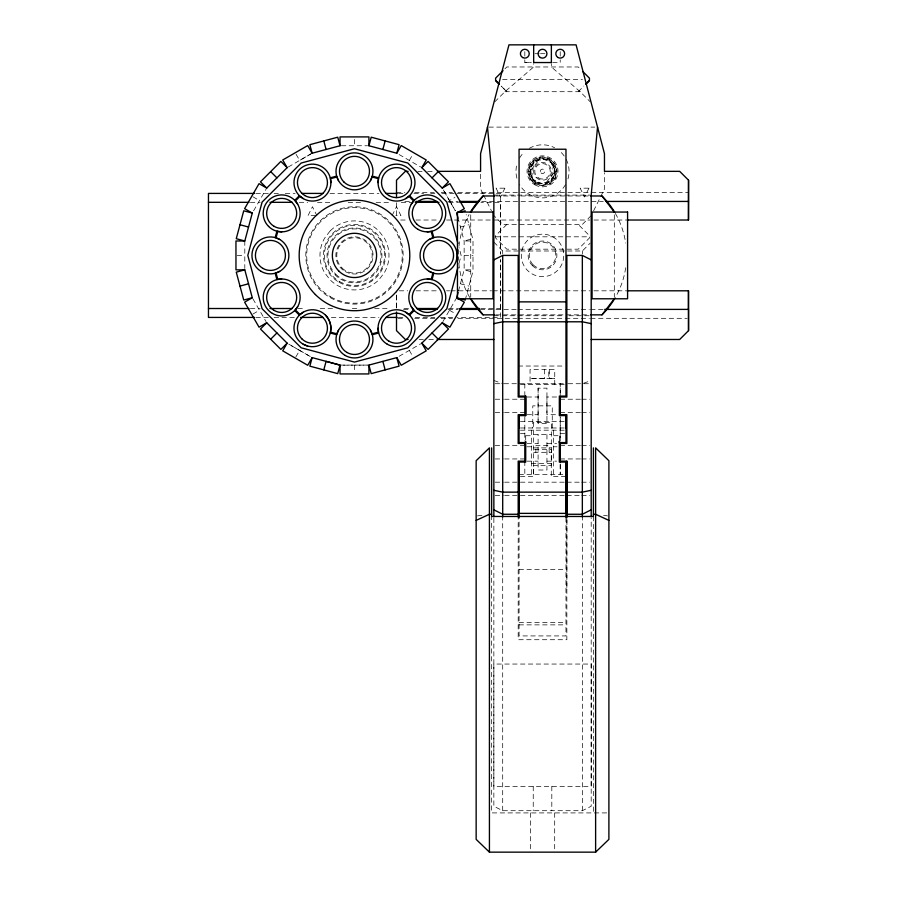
<?xml version="1.0" encoding="UTF-8"?>
<svg xmlns="http://www.w3.org/2000/svg" width="897" height="897" viewBox="0 0 897 897"><rect width="100%" height="100%" fill="white"/><g stroke="black" fill="none" stroke-linecap="round" stroke-linejoin="round"><path stroke-width="0.67" stroke-dasharray="4.49 3.36" d="M396.508 308.075L396.508 292.142M500.403 308.523L500.436 259.614L500.492 317.426L457.1 317.426M520.395 476.643L533.67 476.643L533.67 465.678L551.263 465.678L551.375 449.307L533.67 449.307M538.099 388.154L538.099 423.552L546.946 423.552L546.946 388.154L538.099 388.154L538.099 420.177M560.221 464.668L560.221 474.435L560.221 461.159M560.221 440.943L560.221 417.217M560.221 394.893L560.221 383.725L560.221 397.001M566.859 587.513L566.915 518.399M535.33 183.807L536.215 182.27L530.205 174.063L533.21 179.849L538.705 183.369L545.23 183.661L551.027 180.667L554.548 175.162L554.839 168.647L551.834 162.85L546.34 159.33L539.815 159.038L534.018 162.043L530.508 167.537L530.205 174.063L531.607 177.651L536.215 182.27L542.528 183.963L548.829 182.27L553.449 177.651L555.131 171.349L553.449 165.048L548.829 160.428L542.528 158.735L536.215 160.428L531.607 165.048L529.914 171.349L531.607 177.651L530.071 178.537L535.33 183.807L542.528 185.735L549.715 183.807L554.974 178.537L556.902 171.349L554.974 164.162L549.715 158.892L542.528 156.975L535.33 158.892L530.071 164.162L528.142 171.349L530.071 178.537M459.051 263.213L461.148 255.421L459.051 247.617M458.457 291.11L464.141 269.851L464.141 240.979L458.457 219.731M465.218 300.035L472.697 272.15L464.141 269.851L472.999 269.851L472.999 240.979L464.141 240.979L472.697 238.692L466.238 214.596M528.142 171.349L529.914 171.349L534.018 162.043L531.607 177.651L530.508 167.537M556.902 171.349L555.131 171.349L551.027 180.667L553.449 165.048L554.974 164.162M392.09 215.594L396.508 206.747L400.937 215.594L395.88 215.594M593.612 210.773L604.466 189.043L604.466 172.706M253.593 210.817L266.061 189.211M295.842 356.972L299.62 350.424L287.141 343.17M409.312 160.44L412.474 154.968M442.894 321.619L456.674 297.748M554.548 175.162L553.449 165.048L554.839 168.647L548.829 160.428L549.715 158.892M529.914 171.349L539.815 159.038L536.215 160.428L535.33 158.892M549.715 183.807L548.829 182.27L545.23 183.661L555.131 171.349M504.933 68.834L506.794 66.972L578.251 66.972L581.054 69.775M494.774 101.843L504.91 91.707L533.67 66.972L533.67 64.203M578.251 91.707L583.846 86.067M506.794 224.441L495.604 235.642L495.604 237.985L506.794 249.175L578.251 249.175L589.441 237.985L589.441 235.642L578.251 224.441M591.19 215.594L582.344 224.441L502.701 224.441L493.855 215.594M567.554 250.992L582.344 250.992L590.215 243.132M539.815 159.038L531.607 165.048L530.071 164.162M545.23 183.661L553.449 177.651L554.974 178.537M310.979 153.824L299.643 160.44L295.853 153.869M288.273 166.999L312.145 153.219M252.932 314.04L259.502 310.25M449.487 200.569L455.362 210.806L442.916 189.2L449.487 200.569L454.936 197.418M399.087 356.3L420.682 343.831M493.855 518.186L493.855 806.246L502.701 810.709L582.344 810.709L591.19 806.246L591.19 518.186M583.611 383.266L589.934 380.922M460.408 227.031L468.952 224.743M477.484 515.887L482.788 515.158M536.215 160.428L546.34 159.33L542.528 158.735L542.528 156.975M548.829 182.27L538.705 183.369L542.528 183.963L542.528 185.735M340.041 365.09L367.602 365.09L341.353 365.18M544.614 378.31L530.049 378.355L554.75 378.355L548.807 378.31L548.807 369.508M535.038 53.697L539.119 53.697M540.476 53.697L547.293 53.697M524.823 59.785L524.823 62.498L531.383 62.498M552.642 62.543L560.221 62.543L560.221 59.83M502.6 79.34L582.445 79.34M504.91 91.707L580.135 91.707L590.271 101.843M488.899 127.105L594.756 127.105M341.353 145.751L367.602 145.751M417.901 171.349L422.072 171.349M427.645 171.349L434.608 171.349M396.508 192.53L404.895 192.53M414.672 192.53L434.238 192.53M441.223 192.53L452.402 192.53M457.986 192.53L688.537 192.53M255.97 193.416L268.551 193.416M274.134 193.416L278.328 193.416M285.313 193.416L295.091 193.416M330.029 193.416L378.926 193.416M398.492 193.416L404.076 193.416M413.865 193.416L423.642 193.416M430.627 193.416L434.821 193.416M441.806 193.416L455.777 193.416M457.178 193.416L500.492 193.416L500.492 254.03L500.492 202.33L480.927 202.33M493.855 195.086L563.383 195.086M564.774 195.086L589.8 195.086M495.671 195.972L519.441 195.972M520.843 195.972L589.374 195.972M404.895 201.433L410.478 201.433M448.208 201.433L457.986 201.433M481.745 201.433L603.3 201.433M250.386 202.318L260.164 202.318M299.284 202.318L307.671 202.318M317.448 202.318L332.821 202.33M348.193 202.33L360.762 202.33M376.135 202.33L391.507 202.33M401.284 202.33L411.061 202.33M448.792 202.33L458.569 202.33M315.598 215.594L308.019 215.594L312.448 206.747L316.865 215.594M400.679 220.023L407.687 220.023M415.984 220.023L438.42 220.023M446.571 220.023L589.8 220.023M593.971 220.023L625.938 220.023M495.604 236.808L589.441 236.808M493.855 242.145L502.701 250.992L519.262 250.992M520.641 250.992L566.175 250.992M237.223 255.421L244.803 255.421M464.141 255.421L472.999 255.421M399.288 290.819L407.687 290.819M415.984 290.819L438.42 290.819M446.571 290.819L449.599 290.819M450.743 290.819L491.511 290.819M492.902 290.819L564.157 290.819M565.547 290.819L589.8 290.819M593.971 290.819L625.938 290.819M250.364 308.512L260.164 308.512M297.86 308.512L304.879 308.512M320.207 308.512L334.222 308.512M352.342 308.512L357.97 308.512M374.688 308.512L388.715 308.512M404.02 308.512L411.061 308.512M448.713 308.512L458.569 308.512M480.848 308.512L500.492 308.523M403.493 309.398L410.478 309.398M448.197 309.398L457.986 309.398M480.321 309.398L516.672 309.398M518.029 309.398L564.179 309.398M565.525 309.398L589.329 309.398M590.663 309.398L603.3 309.398M495.671 314.858L589.374 314.858M493.855 315.744L500.806 315.744M502.197 315.744L563.383 315.744M568.945 315.744L589.8 315.744M255.959 317.426L268.551 317.426M274.112 317.426L295.091 317.426M331.385 317.426L378.926 317.426M398.436 317.426L404.076 317.426M415.199 317.426L434.821 317.426M440.337 317.426L455.777 317.426M397.909 318.312L403.493 318.312M414.672 318.312L435.639 318.312M441.212 318.312L452.402 318.312M457.975 318.312L516.672 318.312M518.029 318.312L564.179 318.312M565.525 318.312L589.329 318.312M590.663 318.312L687.136 318.312M419.191 339.481L423.339 339.481M428.867 339.481L434.395 339.481M518.186 366.032L564.078 366.032M495.2 383.725L503.318 383.725M504.08 383.725L519.296 383.725M519.576 383.725L567.139 383.725M568.216 383.725L589.845 383.725M520.451 384.611L564.594 384.611M527.088 397.001L538.099 397.001M556.589 397.001L546.946 397.001L546.946 414.706L556.589 414.706M495.2 399.221L503.273 399.221M504.63 399.221L524.823 399.221M560.221 399.221L580.426 399.221M581.772 399.221L589.845 399.221M495.2 412.485L503.273 412.485M504.63 412.485L524.823 412.485M560.221 412.485L580.426 412.485M581.772 412.485L589.845 412.485M527.088 414.706L538.099 414.706M520.451 421.343L565.94 421.343M520.428 427.981L565.94 427.981M520.451 430.19L564.594 430.19M520.395 433.509L525.709 433.509L525.709 439.822M564.65 433.509L559.336 433.509L559.336 441.246L559.336 439.25M533.67 434.619L551.341 434.619M525.709 435.718L531.461 435.718M553.584 435.718L559.336 435.718M527.088 443.466L538.099 443.466M546.946 443.466L556.589 443.466M495.2 445.674L503.273 445.674M504.63 445.674L524.823 445.674M560.221 445.674L580.426 445.674M581.772 445.674L589.845 445.674M526.864 446.784L531.461 446.784M553.584 446.784L557.037 446.784M533.67 447.883L551.341 447.883M533.67 452.312L551.341 452.312M495.2 458.95L503.273 458.95M504.63 458.95L524.823 458.95M560.221 458.95L580.426 458.95M581.772 458.95L589.845 458.95M527.088 461.159L538.099 461.159M546.946 461.159L556.589 461.159M531.461 463.379L553.584 463.379M519.071 474.435L565.973 474.435M565.85 476.643L551.263 476.643L551.341 422.341L533.67 422.341L533.67 476.643M495.2 482.182L503.318 482.182M504.663 482.182L518.186 482.182M520.451 482.182L565.929 482.182M566.859 482.182L580.404 482.182M581.727 482.182L589.845 482.182M495.2 495.447L503.318 495.447M504.663 495.447L518.186 495.447M520.451 495.447L565.929 495.447M566.859 495.447L580.404 495.447M581.727 495.447L589.845 495.447M519.071 569.561L565.973 569.561M519.071 622.664L565.973 622.664M519.071 624.873L565.973 624.873M606.675 812.917L491.634 812.917L491.634 516.47M524.823 62.498L531.147 62.532M603.58 515.349L607.561 515.887M460.408 283.8L468.952 286.087M493.855 380.463L501.434 383.266M542.528 158.735L551.834 162.85L548.829 160.428M542.528 183.963L533.21 179.849L536.215 182.27M299.62 350.424L311.012 356.961L289.395 344.526M399.087 154.531L420.682 166.999M252.932 196.791L259.502 200.58M449.453 310.25L454.925 313.412M580.135 91.707L551.375 66.972L551.375 64.203M409.312 350.391L413.102 356.961M252.943 298.88L266.061 321.619M482.99 193.875L480.579 189.043L480.579 172.706M483.595 195.086L491.444 210.773M614.31 214.854L614.31 297.378M593.41 516.47L593.41 812.917M582.344 250.992L582.344 253.784M582.344 515.652L582.344 810.709M566.859 518.444L566.859 639.718L518.186 639.718L518.186 517.02M565.973 517.479L565.973 635.928L519.071 635.928L519.071 517.479M560.221 51.656L560.221 58.462M560.221 417.441L560.221 440.719M554.75 384.611L554.75 369.508L530.049 369.508L530.049 384.611M554.694 812.917L554.694 852.15M553.584 430.19L553.584 474.435M552.26 427.981L552.26 405.859L532.784 405.859L532.784 427.981M551.812 786.366L551.812 810.709M549.289 369.508L549.289 378.355M549.143 452.312L549.143 445.674L535.868 445.674L535.868 452.312M546.946 434.619L546.946 470.006L538.099 470.006L538.099 434.619M544.614 369.508L544.614 378.355M533.233 786.366L533.233 810.709M531.461 430.19L531.461 474.435M530.351 812.917L530.351 852.15M524.823 51.634L524.823 58.428M524.823 383.725L524.823 394.893M524.823 417.217L524.823 440.943M524.823 461.159L524.823 474.435M502.701 250.992L502.701 253.784M502.701 515.652L502.701 810.709M470.734 214.854L470.734 297.378M396.508 202.767L396.508 216.042M396.508 294.934L396.508 308.669M354.472 139.427L354.472 145.751M354.472 365.18L354.472 372.681M244.803 240.979L244.803 268.539M566.175 159.296A26.551 26.551 0 0 1 567.308 180.858M565.514 184.625A26.551 26.551 0 0 1 519.531 184.625M516.885 178.223A26.551 26.551 0 0 1 516.885 164.476M519.531 158.074A26.551 26.551 0 0 1 523.747 152.58M529.252 148.364A26.551 26.551 0 0 1 554.581 147.702M561.298 152.58A26.551 26.551 0 0 1 565.514 158.074M625.68 267.766A84.071 84.071 0 0 1 615.331 297.456M469.714 297.456A84.071 84.071 0 0 1 458.468 256.777M458.468 254.053A84.071 84.071 0 0 1 469.041 214.574M615.331 213.385A84.071 84.071 0 0 1 625.68 243.076M493.855 664.049L493.855 786.366L591.19 786.366L591.19 664.049L493.855 664.049M504.91 188.168L500.492 197.015L496.063 188.168L504.91 188.168M588.981 188.168L584.552 197.015L580.135 188.168L588.981 188.168M330.074 231.011L324.591 238.165A34.512 34.512 0 0 0 324.591 272.677L330.074 279.819A34.512 34.512 0 0 0 378.882 279.819L384.365 272.677A34.512 34.512 0 0 0 384.365 238.165L378.882 231.011A34.512 34.512 0 0 0 330.074 231.011M506.794 91.662L501.199 86.067L506.794 91.707M532.358 265.59A14.374 14.374 0 0 0 556.409 259.143A14.374 14.374 0 0 0 538.805 241.528A14.374 14.374 0 0 0 532.358 265.59M536.26 177.606A8.847 8.847 0 0 0 551.072 173.637A8.847 8.847 0 0 0 540.229 162.805A8.847 8.847 0 0 0 536.26 177.606M534.78 184.76A15.484 15.484 0 0 0 558.012 171.349A15.484 15.484 0 0 0 534.78 157.939A15.484 15.484 0 0 0 534.78 184.76M532.358 181.519A14.374 14.374 0 0 0 556.409 175.072A14.374 14.374 0 0 0 538.805 157.457A14.374 14.374 0 0 0 532.358 181.519M531.899 273.809A21.236 21.236 0 0 0 563.764 255.421A21.236 21.236 0 0 0 531.899 237.021A21.236 21.236 0 0 0 531.899 273.809M533.132 264.806A13.276 13.276 0 0 0 555.344 258.852A13.276 13.276 0 0 0 539.086 242.594A13.276 13.276 0 0 0 533.132 264.806M330.141 297.569A48.673 48.673 0 0 0 403.145 255.421A48.673 48.673 0 0 0 330.141 213.262A48.673 48.673 0 0 0 330.141 297.569M335.702 274.19A26.551 26.551 0 0 0 380.115 262.283A26.551 26.551 0 0 0 347.61 229.778A26.551 26.551 0 0 0 335.702 274.19M341.959 267.934A17.693 17.693 0 0 0 371.571 259.995A17.693 17.693 0 0 0 349.897 238.322A17.693 17.693 0 0 0 341.959 267.934M338.988 282.241A30.969 30.969 0 0 0 385.452 255.421A30.969 30.969 0 0 0 338.988 228.589A30.969 30.969 0 0 0 338.988 282.241M330.589 296.806A47.788 47.788 0 0 0 402.26 255.421A47.788 47.788 0 0 0 330.589 214.035A47.788 47.788 0 0 0 330.589 296.806M340.759 279.18A27.437 27.437 0 0 0 381.909 255.421A27.437 27.437 0 0 0 340.759 231.661A27.437 27.437 0 0 0 340.759 279.18M535.89 182.842A13.276 13.276 0 0 0 555.792 171.349A13.276 13.276 0 0 0 535.89 159.857A13.276 13.276 0 0 0 535.89 182.842M538.649 178.055A7.748 7.748 0 0 0 550.265 171.349A7.748 7.748 0 0 0 538.649 164.644A7.748 7.748 0 0 0 538.649 178.055M540.958 172.919A2.209 2.209 0 0 0 544.658 171.921A2.209 2.209 0 0 0 541.945 169.208A2.209 2.209 0 0 0 540.958 172.919M339.436 281.479A30.083 30.083 0 0 0 384.566 255.421A30.083 30.083 0 0 0 339.436 229.363A30.083 30.083 0 0 0 339.436 281.479M345.188 271.511A18.579 18.579 0 0 0 373.062 255.421A18.579 18.579 0 0 0 345.188 239.32A18.579 18.579 0 0 0 345.188 271.511"/><path stroke-width="1.35" d="M519.071 490.457L519.071 462.045L525.709 462.045L525.709 441.246M519.071 427.981L519.071 415.591L525.709 415.591L525.709 396.115L519.071 396.115L519.071 149.227L565.973 149.227L565.973 396.115L559.336 396.115L559.336 415.591L565.973 415.591L565.973 442.58L559.336 442.58L559.336 441.246L559.336 462.045L565.985 462.045L565.973 517.479M560.221 461.877L560.221 442.344M560.221 415.827L560.221 396.295M565.85 513.376L565.985 462.045L565.962 513.376L519.071 513.376L519.071 492.139L565.962 492.139M565.973 427.981L565.973 415.591M566.915 517.02L566.859 461.159L560.221 461.159L560.221 443.466L566.859 443.466L566.859 414.706L560.221 414.706L560.244 397.001L566.859 397.001L566.859 255.421L582.344 255.421L591.19 259.872M566.859 495.447L566.859 488.82M627.025 220.023L688.492 220.023L688.526 180.196L679.679 171.349L604.466 171.349L604.466 153.656L576.087 44.85L508.958 44.85L480.579 153.656L480.579 171.349L437.4 171.349M565.872 483.068L565.872 482.182L565.872 484.122M565.872 494.561L565.861 495.447L565.861 493.507M688.492 220.023L688.537 180.196M688.448 309.398L688.481 290.807L627.014 290.807M597.537 127.105L591.19 195.086L591.19 516.784M378.041 182.618L378.556 178.716L371.975 176.956L370.472 180.589M458.098 292.433L456.674 297.748L464.332 302.177L449.902 327.181L442.232 322.752L421.814 343.17L426.243 350.839L401.228 365.281L396.81 357.611L368.914 365.09L368.914 373.937L340.041 373.937L340.041 365.09L312.145 357.611L307.727 365.281L282.712 350.839L287.141 343.17L266.723 322.752L259.054 327.181L244.623 302.177L252.281 297.748L244.803 269.851L235.956 269.851L235.956 240.979L244.803 240.979L252.281 213.082L244.623 208.665L259.054 183.65L266.723 188.078L287.141 167.661L282.712 159.991L307.727 145.561L312.145 153.219L340.041 145.751L340.041 136.905L368.914 136.905L368.914 145.751L396.81 153.219L401.228 145.561L426.243 159.991L421.814 167.661L442.232 188.078L449.902 183.65L464.332 208.665L456.674 213.082L458.098 218.397M275.188 237.57L276.893 231.224L281.669 231.852M277.778 231.348L276.018 237.918L279.651 239.421M312.145 357.611L309.857 366.155L337.743 373.634L340.019 365.146L326.093 361.345L323.806 369.9M368.914 145.751L371.201 137.196L399.098 144.675L396.81 153.219M382.862 149.485L385.149 140.941M432.062 279.606L433.767 273.26M457.975 267.261L446.852 308.747L407.81 347.789L354.472 362.085L301.145 347.789L262.103 308.747L247.807 255.421L262.103 202.083L301.145 163.041L354.472 148.745L407.81 163.041L446.852 202.083L457.975 243.569M338.483 330.253L336.98 333.875L330.399 332.114C331.823 326.071 329.748 319.612 325.51 315.161M297.669 306.684L295.281 309.801L300.091 314.612L303.208 312.223A18.478 18.478 0 0 1 330.915 328.224A18.478 18.478 0 0 1 303.208 344.224A18.478 18.478 0 0 1 303.208 312.223M411.286 204.146L413.674 201.029L408.864 196.219L405.747 198.607M470.734 212.051L483.079 195.972L494.269 195.972M590.775 314.858L601.965 314.858L614.31 298.779M294.732 200.323L299.385 195.669M503.06 70.706L495.604 78.162L495.604 80.517L499.326 84.24L495.604 80.517M266.723 322.752L260.466 329.008L280.884 349.426L287.141 343.17M421.814 167.661L428.071 161.404L448.489 181.822L442.232 188.078M270.67 339.223L276.926 332.966M432.029 177.875L438.285 171.607M585.719 84.24L589.441 80.517L589.441 78.162L582.915 71.637M409.57 315.161L414.223 310.508M604.701 309.398L688.537 309.398L688.537 330.634L679.679 339.481L591.19 339.481M586.649 83.286L589.441 80.517M595.619 852.15L608.895 839.368L608.895 460.71L595.619 447.883L595.619 852.15L489.426 852.15L476.15 839.368L476.15 460.71L489.426 447.883L489.426 852.15M493.855 259.872L502.701 255.421L518.186 255.421L518.186 397.001L524.823 397.001M591.19 509.799L582.344 514.261L566.915 514.261M476.15 520.406L489.426 514.261L491.634 514.261M279.651 271.41L276.018 272.923L277.778 279.494L281.669 278.978M427.286 278.978L431.177 279.494L432.937 272.923L429.304 271.41A18.478 18.478 0 0 1 429.304 239.421L432.937 237.918L431.177 231.348L427.286 231.852M330.287 177.83L336.633 176.126M244.803 269.851L236.259 272.15L243.737 300.035L252.281 297.748M460.34 212.107L465.218 210.795M239.992 286.087L248.547 283.8M372.322 334.704L378.669 333M493.855 323.638L502.701 321.788L518.186 321.788M591.19 490.289L582.344 492.139L566.982 492.139M533.67 62.543L551.375 62.543M408.146 171.349L405.366 171.349L396.508 180.196L396.508 197.62M254.569 193.416L208.463 193.416L208.463 317.426L254.569 317.426M302.076 193.416L323.043 193.416M385.912 193.416L397.091 193.416M590.775 195.972L601.965 195.972A84.071 84.071 0 0 1 614.636 212.208M416.073 201.433L437.03 201.433M459.387 201.433L478.953 201.433M606.103 201.433L688.537 201.433M208.463 202.318L248.985 202.318M269.941 202.318L292.299 202.318M415.255 202.33L439.014 202.33M459.97 202.33L478.135 202.33M519.071 301.874L565.973 301.874M208.463 308.512L248.985 308.512M269.941 308.512L292.299 308.512M416.657 308.512L437.613 308.512M459.97 308.512L479.525 308.512M417.475 309.398L437.03 309.398M459.387 309.398L478.953 309.398M470.409 298.623A84.071 84.071 0 0 0 483.079 314.858L494.269 314.858M300.652 317.426L323.043 317.426M385.856 317.426L397.091 317.426M519.071 321.788L565.973 321.788M566.859 321.788L582.344 321.788L591.19 323.638M408.124 339.481L405.366 339.481L396.508 330.634L396.508 312.055M437.164 339.481L493.855 339.481M524.823 414.706L518.186 414.706L518.186 443.466L524.823 443.466M525.709 442.58L519.071 442.58L519.071 415.591M524.823 461.159L518.186 461.159L518.186 517.042M518.186 492.139L502.701 492.139L493.855 490.289M518.186 514.261L502.701 514.261L493.855 509.799M593.41 514.261L595.619 514.261L608.895 520.406M372.322 176.126A18.478 18.478 0 0 1 341.409 184.412A18.478 18.478 0 0 1 349.695 153.51A18.478 18.478 0 0 1 372.322 176.126L378.669 177.83M252.281 213.082L243.737 210.795L236.259 238.692L244.803 240.979M239.992 224.743L248.547 227.031M456.674 297.748L465.218 300.035M330.287 333L336.633 334.704M303.208 344.224L307.66 346.063M338.483 180.589L336.98 176.956L330.399 178.716L330.915 182.618A18.478 18.478 0 0 1 303.208 198.607L300.091 196.219L295.281 201.029L297.669 204.146M405.747 312.223L408.864 314.612L413.674 309.801L411.286 306.684M409.57 195.669L414.223 200.323M287.141 167.661L280.884 161.404L260.466 181.822L266.723 188.078M442.232 322.752L448.489 329.008L428.071 349.426L421.814 343.17M270.67 171.607L276.926 177.875M432.029 332.966L438.285 339.223M294.732 310.508L299.385 315.161M601.965 195.972L614.31 212.051M470.734 298.779L483.079 314.858M370.472 330.253L371.975 333.875L378.556 332.114L378.041 328.224M432.062 231.224L433.767 237.57M340.041 145.751L337.743 137.196L309.857 144.675L312.145 153.219M396.833 357.69L399.098 366.155L371.201 373.634L368.914 365.09M323.806 140.941L326.093 149.485M382.884 361.424L385.149 369.9M275.188 273.26L276.893 279.606M487.508 127.105L493.855 195.086L493.855 516.784M688.492 290.807L688.526 330.634M566.859 494.561L566.859 495.222M593.41 447.883L593.41 516.47L491.634 516.47L491.634 447.883M582.344 255.421L582.344 517.053M566.859 461.159L566.859 517.042M551.375 44.85L551.375 62.824M533.67 44.85L533.67 62.824M525.709 396.115L525.709 415.591M524.823 396.295L524.823 415.827M524.823 442.344L524.823 461.877M519.071 462.045L519.071 517.479M502.701 255.421L502.701 517.053M614.636 298.623A84.071 84.071 0 0 1 601.965 314.858M470.409 212.208A84.071 84.071 0 0 1 483.079 195.972M303.208 198.607A18.478 18.478 0 0 1 303.208 166.618A18.478 18.478 0 0 1 330.915 182.618M429.304 271.41A18.478 18.478 0 0 0 457.022 255.421A18.478 18.478 0 0 0 429.304 239.421M492.969 212.051L457.459 212.051L457.459 298.779L492.969 298.779L492.969 212.051M627.586 212.051L592.076 212.051L592.076 298.779L627.586 298.779L627.586 212.051M558.012 57.531A4.429 4.429 0 0 0 564.65 53.697A4.429 4.429 0 0 0 558.012 49.862A4.429 4.429 0 0 0 558.012 57.531M522.615 57.531A4.429 4.429 0 0 0 529.252 53.697A4.429 4.429 0 0 0 522.615 49.862A4.429 4.429 0 0 0 522.615 57.531M540.308 57.531A4.429 4.429 0 0 0 546.946 53.697A4.429 4.429 0 0 0 540.308 49.862A4.429 4.429 0 0 0 540.308 57.531M274.168 310.44A15.002 15.002 0 0 0 296.672 297.456A15.002 15.002 0 0 0 274.168 284.461A15.002 15.002 0 0 0 274.168 310.44M387.28 198.607A18.478 18.478 0 0 0 414.986 182.618A18.478 18.478 0 0 0 387.28 166.618A18.478 18.478 0 0 0 387.28 198.607M389.006 195.602A15.002 15.002 0 0 0 411.51 182.618A15.002 15.002 0 0 0 389.006 169.623A15.002 15.002 0 0 0 389.006 195.602M416.679 223.992A15.002 15.002 0 0 0 441.773 217.265A15.002 15.002 0 0 0 423.395 198.899A15.002 15.002 0 0 0 416.679 223.992M418.047 229.385A18.478 18.478 0 0 0 445.753 213.385A18.478 18.478 0 0 0 418.047 197.385A18.478 18.478 0 0 0 418.047 229.385M418.047 313.445A18.478 18.478 0 0 0 445.753 297.456A18.478 18.478 0 0 0 418.047 281.456A18.478 18.478 0 0 0 418.047 313.445M419.785 310.44A15.002 15.002 0 0 0 442.277 297.456A15.002 15.002 0 0 0 419.785 284.461A15.002 15.002 0 0 0 419.785 310.44M387.28 344.224A18.478 18.478 0 0 0 414.986 328.224A18.478 18.478 0 0 0 387.28 312.223A18.478 18.478 0 0 0 387.28 344.224M389.006 341.208A15.002 15.002 0 0 0 411.51 328.224A15.002 15.002 0 0 0 389.006 315.228A15.002 15.002 0 0 0 389.006 341.208M268.607 226.448A18.478 18.478 0 0 0 299.52 218.162A18.478 18.478 0 0 0 276.893 195.535A18.478 18.478 0 0 0 268.607 226.448M261.173 271.41A18.478 18.478 0 0 0 288.879 255.421A18.478 18.478 0 0 0 261.173 239.421A18.478 18.478 0 0 0 261.173 271.41M431.042 268.405A15.002 15.002 0 0 0 453.546 255.421A15.002 15.002 0 0 0 431.042 242.425A15.002 15.002 0 0 0 431.042 268.405M301.841 338.831A15.002 15.002 0 0 0 326.934 332.103A15.002 15.002 0 0 0 308.557 313.737A15.002 15.002 0 0 0 301.841 338.831M274.168 226.369A15.002 15.002 0 0 0 296.672 213.385A15.002 15.002 0 0 0 274.168 200.39A15.002 15.002 0 0 0 274.168 226.369M262.911 268.405A15.002 15.002 0 0 0 285.414 255.421A15.002 15.002 0 0 0 262.911 242.425A15.002 15.002 0 0 0 262.911 268.405M345.244 355.481A18.478 18.478 0 0 0 372.95 339.481A18.478 18.478 0 0 0 345.244 323.492A18.478 18.478 0 0 0 345.244 355.481M272.441 313.445A18.478 18.478 0 0 0 300.147 297.456A18.478 18.478 0 0 0 272.441 281.456A18.478 18.478 0 0 0 272.441 313.445M343.876 181.956A15.002 15.002 0 0 0 368.97 175.229A15.002 15.002 0 0 0 350.592 156.863A15.002 15.002 0 0 0 343.876 181.956M304.946 195.602A15.002 15.002 0 0 0 327.439 182.618A15.002 15.002 0 0 0 304.946 169.623A15.002 15.002 0 0 0 304.946 195.602M346.982 352.476A15.002 15.002 0 0 0 369.474 339.481A15.002 15.002 0 0 0 346.982 326.497A15.002 15.002 0 0 0 346.982 352.476M315.374 294.53A55.311 55.311 0 0 0 407.9 269.728A55.311 55.311 0 0 0 340.165 201.993A55.311 55.311 0 0 0 315.374 294.53M338.831 271.062A22.122 22.122 0 0 0 375.843 261.139A22.122 22.122 0 0 0 348.754 234.05A22.122 22.122 0 0 0 338.831 271.062"/></g></svg>
